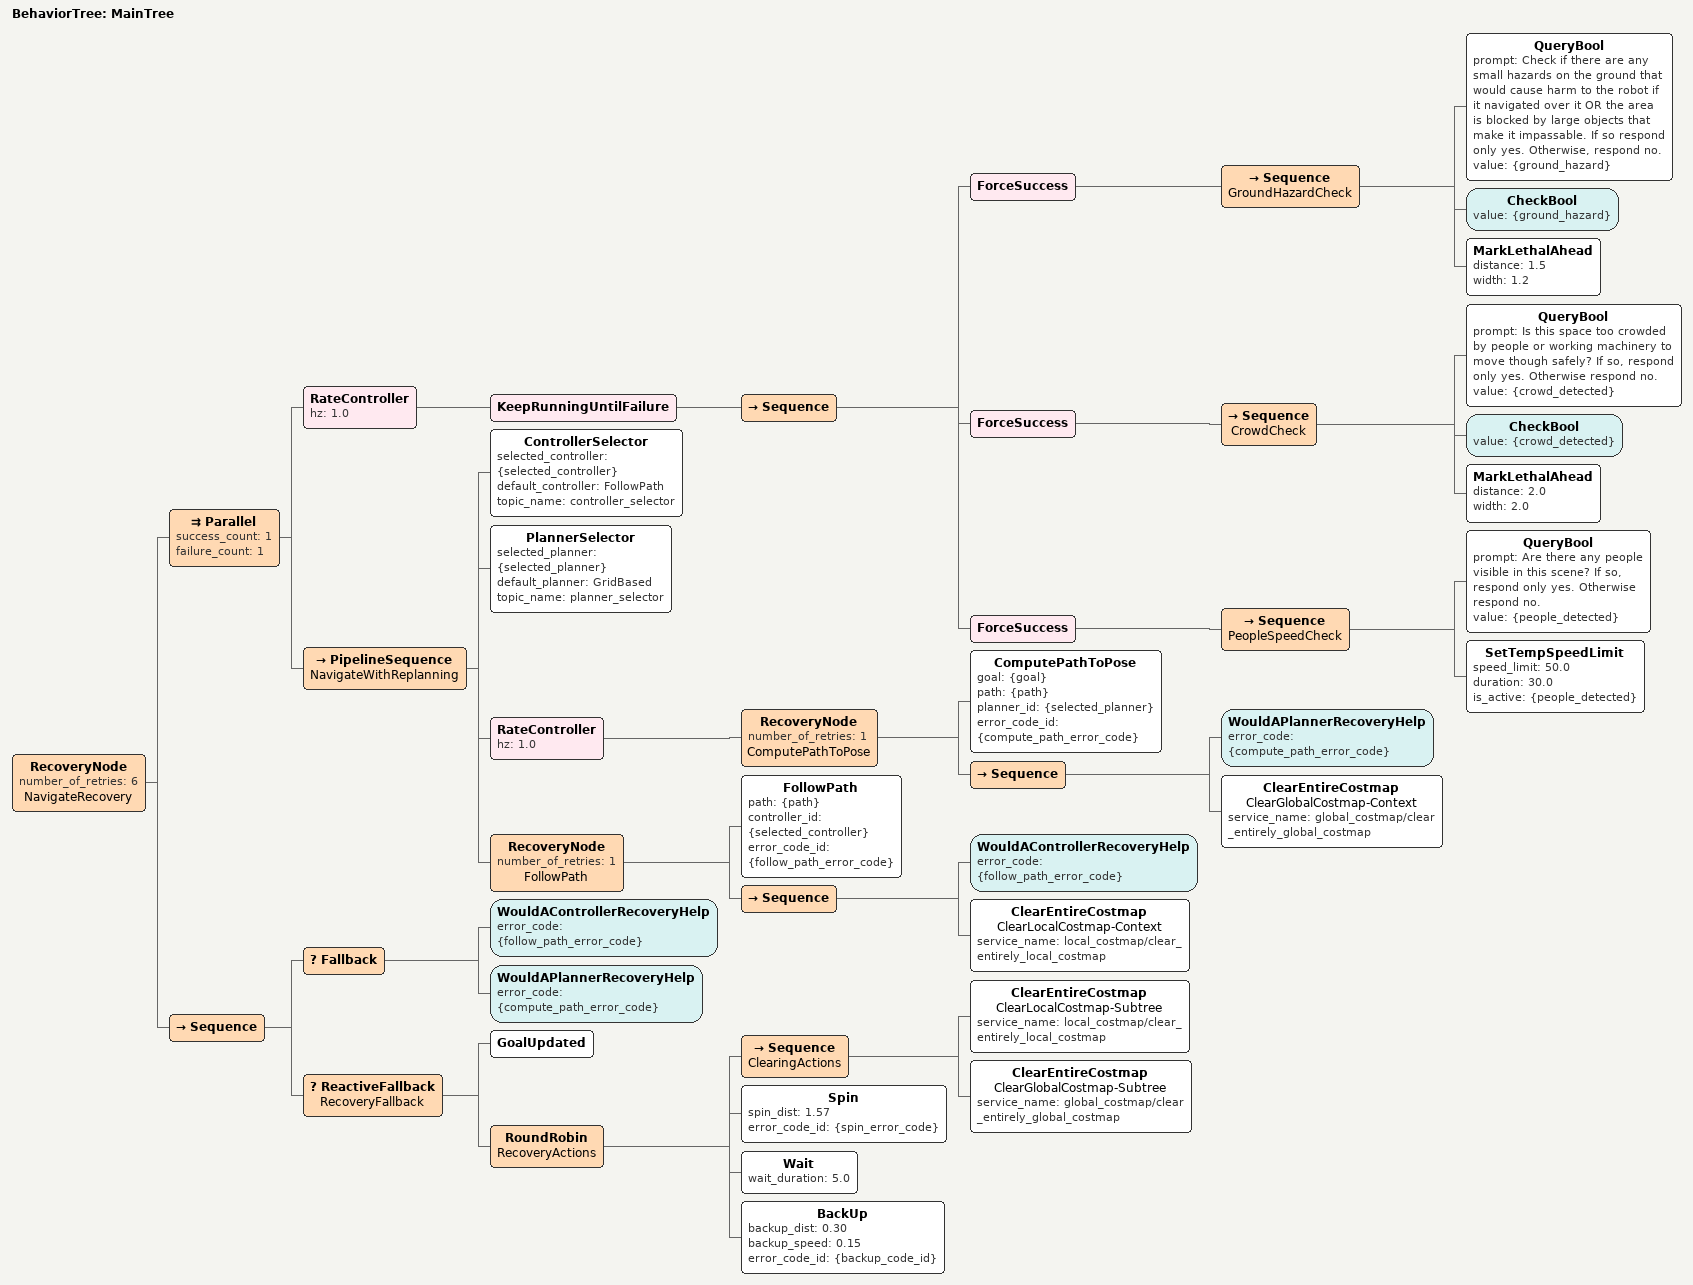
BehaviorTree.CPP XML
<root BTCPP_format="4" main_tree_to_execute="MainTree">
  <BehaviorTree ID="MainTree">
    <RecoveryNode number_of_retries="6" name="NavigateRecovery">
      <Parallel success_count="1" failure_count="1">
        <!-- VLM perception loop which runs continuously alongside navigation -->
        <RateController hz="1.0">
          <KeepRunningUntilFailure>
            <Sequence>
              <!-- VLM ground hazard check -->
              <ForceSuccess>
                <Sequence name="GroundHazardCheck">
                  <QueryBool prompt="Check if there are any small hazards on the ground that would cause harm to the robot if it navigated over it OR the area is blocked by large objects that make it impassable. If so respond only yes. Otherwise, respond no."
                            value="{ground_hazard}"/>
                  <CheckBool value="{ground_hazard}"/>
                  <MarkLethalAhead distance="1.5" width="1.2"/>
                </Sequence>
              </ForceSuccess>
              <!-- VLM crowd check -->
              <ForceSuccess>
                <Sequence name="CrowdCheck">
                  <QueryBool prompt="Is this space too crowded by people or working machinery to move though safely? If so, respond only yes. Otherwise respond no."
                            value="{crowd_detected}"/>
                  <CheckBool value="{crowd_detected}"/>
                  <MarkLethalAhead distance="2.0" width="2.0"/>
                </Sequence>
              </ForceSuccess>
              <!-- VLM people detection, temporary speed limit -->
              <ForceSuccess>
                <Sequence name="PeopleSpeedCheck">
                  <QueryBool prompt="Are there any people visible in this scene? If so, respond only yes. Otherwise respond no."
                            value="{people_detected}"/>
                  <SetTempSpeedLimit speed_limit="50.0" duration="30.0" is_active="{people_detected}"/>
                </Sequence>
              </ForceSuccess>
            </Sequence>
          </KeepRunningUntilFailure>
        </RateController>

        <!-- Navigation pipeline to plan and follow path per usual -->
        <PipelineSequence name="NavigateWithReplanning">
          <ControllerSelector selected_controller="{selected_controller}" default_controller="FollowPath" topic_name="controller_selector"/>
          <PlannerSelector selected_planner="{selected_planner}" default_planner="GridBased" topic_name="planner_selector"/>
          <RateController hz="1.0">
            <RecoveryNode number_of_retries="1" name="ComputePathToPose">
              <ComputePathToPose goal="{goal}" path="{path}" planner_id="{selected_planner}" error_code_id="{compute_path_error_code}"/>
              <Sequence>
                <WouldAPlannerRecoveryHelp error_code="{compute_path_error_code}"/>
                <ClearEntireCostmap name="ClearGlobalCostmap-Context" service_name="global_costmap/clear_entirely_global_costmap"/>
              </Sequence>
            </RecoveryNode>
          </RateController>
          <RecoveryNode number_of_retries="1" name="FollowPath">
            <FollowPath path="{path}" controller_id="{selected_controller}" error_code_id="{follow_path_error_code}"/>
            <Sequence>
              <WouldAControllerRecoveryHelp error_code="{follow_path_error_code}"/>
              <ClearEntireCostmap name="ClearLocalCostmap-Context" service_name="local_costmap/clear_entirely_local_costmap"/>
            </Sequence>
          </RecoveryNode>
        </PipelineSequence>
      </Parallel>

      <Sequence>
        <Fallback>
          <WouldAControllerRecoveryHelp error_code="{follow_path_error_code}"/>
          <WouldAPlannerRecoveryHelp error_code="{compute_path_error_code}"/>
        </Fallback>
        <ReactiveFallback name="RecoveryFallback">
          <GoalUpdated/>
          <RoundRobin name="RecoveryActions">
            <Sequence name="ClearingActions">
              <ClearEntireCostmap name="ClearLocalCostmap-Subtree" service_name="local_costmap/clear_entirely_local_costmap"/>
              <ClearEntireCostmap name="ClearGlobalCostmap-Subtree" service_name="global_costmap/clear_entirely_global_costmap"/>
            </Sequence>
            <Spin spin_dist="1.57" error_code_id="{spin_error_code}"/>
            <Wait wait_duration="5.0"/>
            <BackUp backup_dist="0.30" backup_speed="0.15" error_code_id="{backup_code_id}"/>
          </RoundRobin>
        </ReactiveFallback>
      </Sequence>
    </RecoveryNode>
  </BehaviorTree>
</root>
